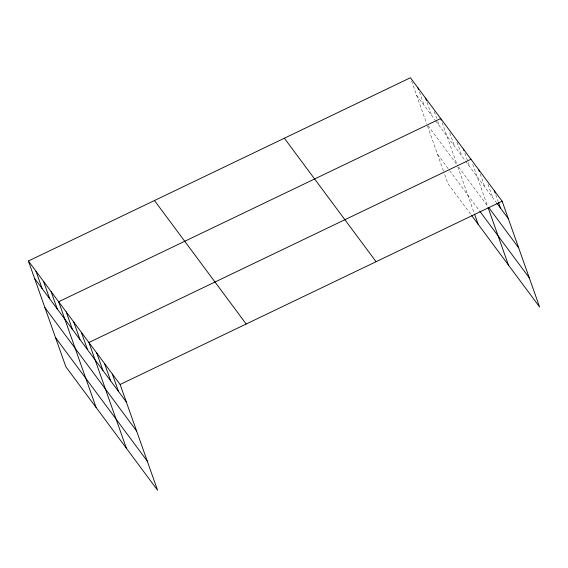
<?xml version="1.0" encoding="UTF-8"?>
<svg xmlns="http://www.w3.org/2000/svg" width="568" height="568" viewBox="0 0 568 568"><rect width="100%" height="100%" fill="white"/><g stroke="black" fill="none" stroke-linecap="round" stroke-linejoin="round"><path stroke-width="0.43" stroke-dasharray="2.84 2.13" d="M416.592 95.168L435.258 120.295M435.762 120.977L465.022 160.368M465.526 161.049L496.361 202.556M427.924 125.677L456.679 164.393M458.695 167.113L487.45 205.822L472.427 163.392M437.552 154.361L449.153 169.981M449.664 170.663L479.427 210.735M470.581 214.079L447.875 183.521L443.864 172.182M495.814 194.888L498.164 201.519M488.019 184.387L492.719 197.657M480.223 173.893L484.923 187.163M464.858 153.204L469.558 166.481M456.999 142.192L461.99 156.292M449.728 132.834L454.428 146.104M442.16 122.645L457.183 165.075M457.772 166.743L474.415 213.738M434.3 111.626L436.65 118.265M437.821 121.58L439.291 125.727M427.022 102.268L431.723 115.538M419.461 92.08L424.161 105.35M411.594 81.061L426.632 123.512M427.505 125.989L443.58 171.366"/><path stroke-width="0.85" d="M28.4 260.996L120.125 384.479L157.577 490.255L65.852 366.765L28.4 260.996L410.423 77.745L502.147 201.235L539.6 307.004L471.589 215.442M470.957 159.246L88.935 342.497L126.394 448.266M120.125 384.479L502.147 201.235M496.879 203.259L508.31 218.652M489.012 207.924L518.641 247.811M479.932 211.41L529.277 277.851M284.355 138.216L376.08 261.706M154.468 200.525L246.185 324.009M34.57 278.412L126.288 401.903M44.893 307.572L136.618 431.055M55.529 337.612L147.254 461.095M494.345 190.734L495.232 193.226M498.463 202.35L500.514 208.158M478.753 169.747L479.342 171.401M488.04 207.49L508.417 265.022M463.389 149.057L463.978 150.719M441.279 120.153L440.69 118.499L58.667 301.743L96.127 407.519M474.706 214.548L478.149 224.268M425.56 98.122L426.44 100.607M417.991 87.933L418.58 89.595M112.322 373.985L118.492 391.409M104.526 363.492L110.696 380.908M96.73 352.991L102.9 370.414M81.366 332.308L87.536 349.732M73.805 322.12L79.967 339.543M66.236 311.931L72.406 329.355M51.099 291.554L57.269 308.978M43.537 281.373L49.7 298.789M35.969 271.184L42.139 288.601"/></g></svg>
